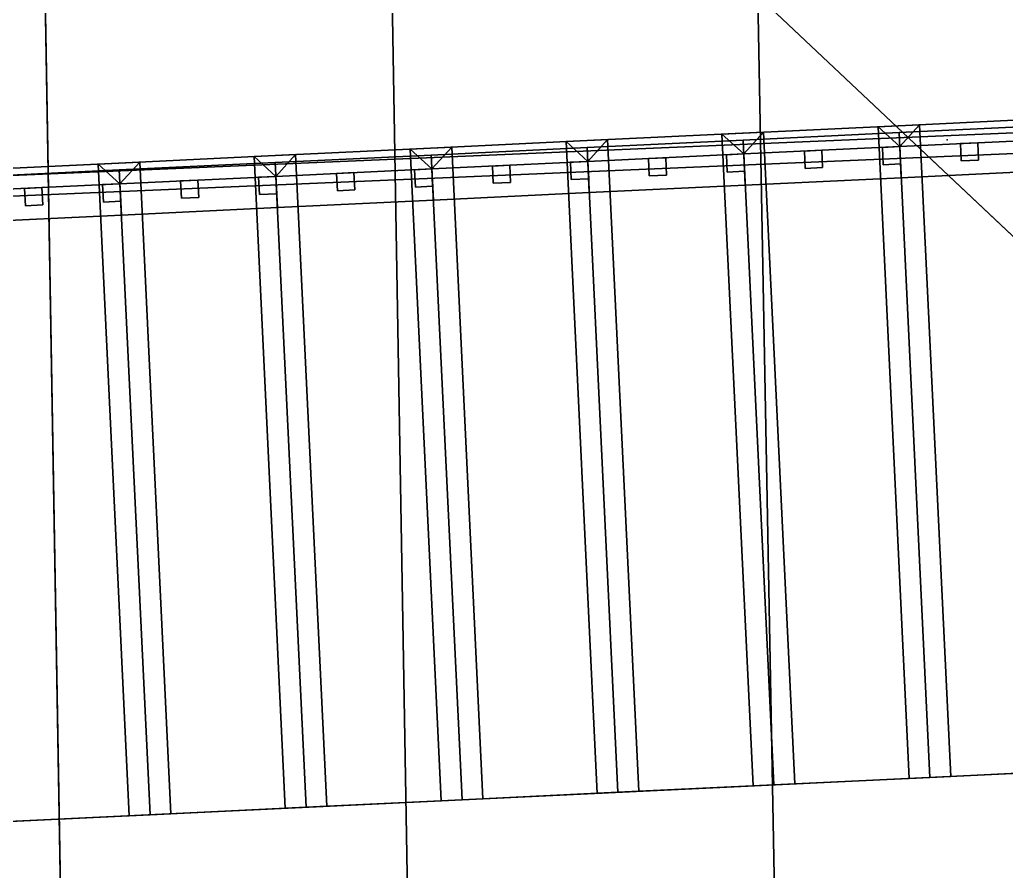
# Model space of a CAD drawing. Extents: x -0.3 to 25, y 0 to 31.3.
# Drawn here: x 6.089 to 7.51, y 13.427 to 14.654 of the extents above; entities that cross this region are included whole.
import ezdxf

# ---------------------------------------------------------------- set-up
doc = ezdxf.new("R2010")
doc.units = 0

msp = doc.modelspace()

# ---------------------------------------------------------------- linework, layer by layer
at = {"layer": 'LIGHTS', "color": 51}
for p in [(7.4248, 14.4804, 2.5), (7.4248, 14.4804, 5.5)]:
    msp.add_point(p, dxfattribs=at)

# ---------------------------------------------------------------- meshes
at = {"color": 255}
mesh = msp.add_polyface(dxfattribs=at)
corners = [(0, 0.0208, 5.67), (0, 0.0208, 5.89), (0, 10.8858, 5.67), (0, 10.8858, 5.89), (0, 15.1718, 5.67), (0, 15.1718, 5.89), (0, 19.2473, 5.67), (0, 19.2473, 5.89), (0, 23.861, 5.67), (0, 23.861, 5.89), (3.6225, 31, 5.67), (3.6225, 31, 5.89), (3.6225, 31.015, 5.67), (3.6225, 31.018, 5.682), (3.6225, 31.024, 5.691), (3.6225, 31.033, 5.697), (3.6225, 31.045, 5.7), (3.6225, 31.045, 5.715), (3.6225, 31.205, 5.715), (3.6225, 31.205, 5.795), (3.6225, 31.22, 5.795), (3.6225, 31.22, 5.81), (3.6225, 31.23, 5.89), (3.6225, 31.233, 5.811), (3.6225, 31.244, 5.814), (3.6225, 31.256, 5.821), (3.6225, 31.264, 5.83), (3.6225, 31.27, 5.84), (3.6225, 31.279, 5.851), (3.6225, 31.289, 5.857), (3.6225, 31.3, 5.86), (3.6225, 31.3, 5.88), (6.6041, 31, 5.67), (6.6041, 31, 5.89), (6.6041, 31.015, 5.67), (6.6041, 31.018, 5.682), (6.6041, 31.024, 5.691), (6.6041, 31.033, 5.697), (6.6041, 31.045, 5.7), (6.6041, 31.045, 5.715), (6.6041, 31.205, 5.715), (6.6041, 31.205, 5.795), (6.6041, 31.22, 5.795), (6.6041, 31.22, 5.81), (6.6041, 31.23, 5.89), (6.6041, 31.233, 5.811), (6.6041, 31.244, 5.814), (6.6041, 31.256, 5.821), (6.6041, 31.264, 5.83), (6.6041, 31.27, 5.84), (6.6041, 31.279, 5.851), (6.6041, 31.289, 5.857), (6.6041, 31.3, 5.86), (6.6041, 31.3, 5.88), (0, 31, 5.67), (0, 31, 5.89), (-0.015, 0.0208, 5.67), (-0.015, 10.8858, 5.67), (-0.015, 15.1718, 5.67), (-0.015, 19.2473, 5.67), (-0.015, 23.861, 5.67), (-0.015, 31.015, 5.67), (-0.018, 0.0208, 5.682), (-0.018, 10.8858, 5.682), (-0.018, 15.1718, 5.682), (-0.018, 19.2473, 5.682), (-0.018, 23.861, 5.682), (-0.018, 31.018, 5.682), (-0.024, 0.0208, 5.691), (-0.024, 10.8858, 5.691), (-0.024, 15.1718, 5.691), (-0.024, 19.2473, 5.691), (-0.024, 23.861, 5.691), (-0.024, 31.024, 5.691), (-0.033, 0.0208, 5.697), (-0.033, 10.8858, 5.697), (-0.033, 15.1718, 5.697), (-0.033, 19.2473, 5.697), (-0.033, 23.861, 5.697), (-0.033, 31.033, 5.697), (-0.045, 0.0208, 5.7), (-0.045, 0.0208, 5.715), (-0.045, 10.8858, 5.7), (-0.045, 10.8858, 5.715), (-0.045, 15.1718, 5.7), (-0.045, 15.1718, 5.715), (-0.045, 19.2473, 5.7), (-0.045, 19.2473, 5.715), (-0.045, 23.861, 5.7), (-0.045, 23.861, 5.715), (-0.045, 31.045, 5.7), (-0.045, 31.045, 5.715), (-0.205, 0.0208, 5.715), (-0.205, 0.0208, 5.795), (-0.205, 10.8858, 5.715), (-0.205, 10.8858, 5.795), (-0.205, 15.1718, 5.715), (-0.205, 15.1718, 5.795), (-0.205, 19.2473, 5.715), (-0.205, 19.2473, 5.795), (-0.205, 23.861, 5.715), (-0.205, 23.861, 5.795), (-0.205, 31.205, 5.715), (-0.205, 31.205, 5.795), (-0.22, 0.0208, 5.795), (-0.22, 0.0208, 5.81), (-0.22, 10.8858, 5.795), (-0.22, 10.8858, 5.81), (-0.22, 15.1718, 5.795), (-0.22, 15.1718, 5.81), (-0.22, 19.2473, 5.795), (-0.22, 19.2473, 5.81), (-0.22, 23.861, 5.795), (-0.22, 23.861, 5.81), (-0.22, 31.22, 5.795), (-0.22, 31.22, 5.81), (-0.23, 0.0208, 5.89), (-0.23, 10.8858, 5.89), (-0.23, 15.1718, 5.89), (-0.23, 19.2473, 5.89), (-0.23, 23.861, 5.89), (-0.23, 31.23, 5.89), (-0.233, 0.0208, 5.811), (-0.233, 10.8858, 5.811), (-0.233, 15.1718, 5.811), (-0.233, 19.2473, 5.811), (-0.233, 23.861, 5.811), (-0.233, 31.233, 5.811), (-0.244, 0.0208, 5.814), (-0.244, 10.8858, 5.814), (-0.244, 15.1718, 5.814), (-0.244, 19.2473, 5.814), (-0.244, 23.861, 5.814), (-0.244, 31.244, 5.814), (-0.256, 0.0208, 5.821), (-0.256, 10.8858, 5.821), (-0.256, 15.1718, 5.821), (-0.256, 19.2473, 5.821), (-0.256, 23.861, 5.821), (-0.256, 31.256, 5.821), (-0.264, 0.0208, 5.83), (-0.264, 10.8858, 5.83), (-0.264, 15.1718, 5.83), (-0.264, 19.2473, 5.83), (-0.264, 23.861, 5.83), (-0.264, 31.264, 5.83), (-0.27, 0.0208, 5.84), (-0.27, 10.8858, 5.84), (-0.27, 15.1718, 5.84), (-0.27, 19.2473, 5.84), (-0.27, 23.861, 5.84), (-0.27, 31.27, 5.84), (-0.279, 0.0208, 5.851), (-0.279, 10.8858, 5.851), (-0.279, 15.1718, 5.851), (-0.279, 19.2473, 5.851), (-0.279, 23.861, 5.851), (-0.279, 31.279, 5.851), (-0.289, 0.0208, 5.857), (-0.289, 10.8858, 5.857), (-0.289, 15.1718, 5.857), (-0.289, 19.2473, 5.857), (-0.289, 23.861, 5.857), (-0.289, 31.289, 5.857), (-0.3, 0.0208, 5.86), (-0.3, 0.0208, 5.88), (-0.3, 10.8858, 5.86), (-0.3, 10.8858, 5.88), (-0.3, 15.1718, 5.86), (-0.3, 15.1718, 5.88), (-0.3, 19.2473, 5.86), (-0.3, 19.2473, 5.88), (-0.3, 23.861, 5.86), (-0.3, 23.861, 5.88), (-0.3, 31.3, 5.86), (-0.3, 31.3, 5.88), (23.0166, 31, 5.67), (23.0166, 31, 5.89), (23.0166, 31.015, 5.67), (23.0166, 31.018, 5.682), (23.0166, 31.024, 5.691), (23.0166, 31.033, 5.697), (23.0166, 31.045, 5.7), (23.0166, 31.045, 5.715), (23.0166, 31.205, 5.715), (23.0166, 31.205, 5.795), (23.0166, 31.22, 5.795), (23.0166, 31.22, 5.81), (23.0166, 31.23, 5.89), (23.0166, 31.233, 5.811), (23.0166, 31.244, 5.814), (23.0166, 31.256, 5.821), (23.0166, 31.264, 5.83), (23.0166, 31.27, 5.84), (23.0166, 31.279, 5.851), (23.0166, 31.289, 5.857), (23.0166, 31.3, 5.86), (23.0166, 31.3, 5.88)]
mesh.append_faces([[corners[k] for k in face] for face in [(186, 187, 185), (105, 104, 93), (182, 183, 181), (81, 80, 74), (178, 179, 176), (62, 56, 0), (184, 185, 183), (93, 92, 81), (196, 197, 195), (165, 164, 158), (197, 188, 195), (116, 165, 158), (195, 188, 194), (116, 158, 152), (194, 188, 193), (116, 152, 146), (193, 188, 192), (116, 146, 140), (192, 188, 191), (116, 140, 134), (191, 188, 190), (116, 134, 128), (190, 188, 189), (116, 128, 122), (189, 188, 187), (116, 122, 105), (187, 188, 185), (116, 105, 93), (185, 188, 183), (116, 93, 81), (181, 183, 180), (81, 74, 68), (179, 180, 176), (68, 62, 0), (176, 180, 177), (68, 0, 1), (180, 183, 177), (81, 68, 1), (183, 188, 177), (116, 81, 1), (177, 188, 44, 33), (176, 177, 33, 32), (178, 176, 32, 34), (179, 178, 34, 35), (180, 179, 35, 36), (181, 180, 36, 37), (182, 181, 37, 38), (183, 182, 38, 39), (184, 183, 39, 40), (185, 184, 40, 41), (186, 185, 41, 42), (187, 186, 42, 43), (189, 187, 43, 45), (190, 189, 45, 46), (191, 190, 46, 47), (192, 191, 47, 48), (193, 192, 48, 49), (194, 193, 49, 50), (195, 194, 50, 51), (196, 195, 51, 52), (197, 196, 52, 53), (188, 197, 53, 44), (33, 44, 22, 11), (32, 33, 11, 10), (34, 32, 10, 12), (35, 34, 12, 13), (36, 35, 13, 14), (37, 36, 14, 15), (38, 37, 15, 16), (39, 38, 16, 17), (40, 39, 17, 18), (41, 40, 18, 19), (42, 41, 19, 20), (43, 42, 20, 21), (45, 43, 21, 23), (46, 45, 23, 24), (47, 46, 24, 25), (48, 47, 25, 26), (49, 48, 26, 27), (50, 49, 27, 28), (51, 50, 28, 29), (52, 51, 29, 30), (53, 52, 30, 31), (44, 53, 31, 22), (11, 22, 121, 55), (10, 11, 55, 54), (12, 10, 54, 61), (13, 12, 61, 67), (14, 13, 67, 73), (15, 14, 73, 79), (16, 15, 79, 90), (17, 16, 90, 91), (18, 17, 91, 102), (19, 18, 102, 103), (20, 19, 103, 114), (21, 20, 114, 115), (23, 21, 115, 127), (24, 23, 127, 133), (25, 24, 133, 139), (26, 25, 139, 145), (27, 26, 145, 151), (28, 27, 151, 157), (29, 28, 157, 163), (30, 29, 163, 174), (31, 30, 174, 175), (22, 31, 175, 121), (55, 121, 120, 9), (54, 55, 9, 8), (61, 54, 8, 60), (67, 61, 60, 66), (73, 67, 66, 72), (79, 73, 72, 78), (90, 79, 78, 88), (91, 90, 88, 89), (102, 91, 89, 100), (103, 102, 100, 101), (114, 103, 101, 112), (115, 114, 112, 113), (127, 115, 113, 126), (133, 127, 126, 132), (139, 133, 132, 138), (145, 139, 138, 144), (151, 145, 144, 150), (157, 151, 150, 156), (163, 157, 156, 162), (174, 163, 162, 172), (175, 174, 172, 173), (121, 175, 173, 120), (9, 120, 119, 7), (8, 9, 7, 6), (60, 8, 6, 59), (66, 60, 59, 65), (72, 66, 65, 71), (78, 72, 71, 77), (88, 78, 77, 86), (89, 88, 86, 87), (100, 89, 87, 98), (101, 100, 98, 99), (112, 101, 99, 110), (113, 112, 110, 111), (126, 113, 111, 125), (132, 126, 125, 131), (138, 132, 131, 137), (144, 138, 137, 143), (150, 144, 143, 149), (156, 150, 149, 155), (162, 156, 155, 161), (172, 162, 161, 170), (173, 172, 170, 171), (120, 173, 171, 119), (7, 119, 118, 5), (6, 7, 5, 4), (59, 6, 4, 58), (65, 59, 58, 64), (71, 65, 64, 70), (77, 71, 70, 76), (86, 77, 76, 84), (87, 86, 84, 85), (98, 87, 85, 96), (99, 98, 96, 97), (110, 99, 97, 108), (111, 110, 108, 109), (125, 111, 109, 124), (131, 125, 124, 130), (137, 131, 130, 136), (143, 137, 136, 142), (149, 143, 142, 148), (155, 149, 148, 154), (161, 155, 154, 160), (170, 161, 160, 168), (171, 170, 168, 169), (119, 171, 169, 118), (5, 118, 117, 3), (4, 5, 3, 2), (58, 4, 2, 57), (64, 58, 57, 63), (70, 64, 63, 69), (76, 70, 69, 75), (84, 76, 75, 82), (85, 84, 82, 83), (96, 85, 83, 94), (97, 96, 94, 95), (108, 97, 95, 106), (109, 108, 106, 107), (124, 109, 107, 123), (130, 124, 123, 129), (136, 130, 129, 135), (142, 136, 135, 141), (148, 142, 141, 147), (154, 148, 147, 153), (160, 154, 153, 159), (168, 160, 159, 166), (169, 168, 166, 167), (118, 169, 167, 117), (3, 117, 116, 1), (2, 3, 1, 0), (57, 2, 0, 56), (63, 57, 56, 62), (69, 63, 62, 68), (75, 69, 68, 74), (82, 75, 74, 80), (83, 82, 80, 81), (94, 83, 81, 92), (95, 94, 92, 93), (106, 95, 93, 104), (107, 106, 104, 105), (123, 107, 105, 122), (129, 123, 122, 128), (135, 129, 128, 134), (141, 135, 134, 140), (147, 141, 140, 146), (153, 147, 146, 152), (159, 153, 152, 158), (166, 159, 158, 164), (167, 166, 164, 165), (117, 167, 165, 116)]], dxfattribs={"color": 255})
at = {"color": 250}
mesh = msp.add_polyface(dxfattribs=at)
corners = [(0, 0.0208, 5.89), (0, 0.0208, 6), (0, 10.8858, 5.89), (0, 10.8858, 6), (0, 15.1718, 5.89), (0, 15.1718, 6), (0, 19.2473, 5.89), (0, 19.2473, 6), (0, 23.861, 5.89), (0, 23.861, 6), (3.6225, 31, 5.89), (3.6225, 31, 6), (3.6225, 31.23, 5.89), (3.6225, 31.24, 5.92), (6.6041, 31, 5.89), (6.6041, 31, 6), (6.6041, 31.23, 5.89), (6.6041, 31.24, 5.92), (0, 31, 5.89), (0, 31, 6), (-0.23, 0.0208, 5.89), (-0.23, 10.8858, 5.89), (-0.23, 15.1718, 5.89), (-0.23, 19.2473, 5.89), (-0.23, 23.861, 5.89), (-0.23, 31.23, 5.89), (-0.24, 0.0208, 5.92), (-0.24, 10.8858, 5.92), (-0.24, 15.1718, 5.92), (-0.24, 19.2473, 5.92), (-0.24, 23.861, 5.92), (-0.24, 31.24, 5.92), (23.0166, 31, 5.89), (23.0166, 31, 6), (23.0166, 31.23, 5.89), (23.0166, 31.24, 5.92)]
mesh.append_faces([[corners[k] for k in face] for face in [(35, 33, 34), (1, 26, 20), (34, 33, 32), (1, 20, 0), (32, 33, 15, 14), (34, 32, 14, 16), (35, 34, 16, 17), (33, 35, 17, 15), (14, 15, 11, 10), (16, 14, 10, 12), (17, 16, 12, 13), (15, 17, 13, 11), (10, 11, 19, 18), (12, 10, 18, 25), (13, 12, 25, 31), (11, 13, 31, 19), (18, 19, 9, 8), (25, 18, 8, 24), (31, 25, 24, 30), (19, 31, 30, 9), (8, 9, 7, 6), (24, 8, 6, 23), (30, 24, 23, 29), (9, 30, 29, 7), (6, 7, 5, 4), (23, 6, 4, 22), (29, 23, 22, 28), (7, 29, 28, 5), (4, 5, 3, 2), (22, 4, 2, 21), (28, 22, 21, 27), (5, 28, 27, 3), (2, 3, 1, 0), (21, 2, 0, 20), (27, 21, 20, 26), (3, 27, 26, 1)]], dxfattribs={"color": 250})
mesh = msp.add_polyface(dxfattribs=at)
corners = [(0, 0, 6), (3.2006, 27.7994, 7.3257), (3.4353, 0.2748, 7.423), (6.3471, 31, 6), (6.8665, 0.5493, 6), (0, 31, 6)]
mesh.append_faces([[corners[k] for k in face] for face in [(0, 4, 2)]], dxfattribs={"color": 85})
mesh.append_faces([[corners[k] for k in face] for face in [(5, 0, 2, 1), (4, 3, 1, 2), (3, 4, 0, 5), (3, 5, 1)]], dxfattribs={"color": 250})
mesh = msp.add_polyface(dxfattribs=at)
corners = [(0, 10.6221, 6), (3.4565, 27.5435, 7.4317), (3.5782, 14.3977, 7.4823), (6.8495, 31, 6), (7.2203, 11.0094, 6), (0, 31, 6)]
mesh.append_faces([[corners[k] for k in face] for face in [(4, 3, 1, 2), (5, 0, 2, 1), (0, 5, 3, 4), (0, 4, 2), (3, 5, 1)]], dxfattribs={"color": 250})
mesh = msp.add_polyface(dxfattribs=at)
corners = [(6.1085, 15.6713, 6), (6.1773, 11.6357, 6), (8.1494, 13.7485, 6.8317), (24.0046, 16.433, 6), (24.1377, 14.5034, 6.8009), (24.2708, 12.5741, 6)]
mesh.append_faces([[corners[k] for k in face] for face in [(5, 3, 4)]], dxfattribs={"color": 85})
mesh.append_faces([[corners[k] for k in face] for face in [(1, 5, 4, 2), (3, 0, 2, 4), (0, 3, 5, 1), (0, 1, 2)]], dxfattribs={"color": 250})
mesh = msp.add_polyface(dxfattribs=at)
corners = [(0, 10.6221, 6), (0, 15.4113, 6), (2.3787, 13.1318, 6.9853), (7.7633, 13.3908, 6.9729), (10.0471, 15.839, 6), (10.1728, 11.1677, 6)]
mesh.append_faces([[corners[k] for k in face] for face in [(0, 5, 3, 2), (4, 1, 2, 3), (1, 4, 5, 0), (1, 0, 2), (5, 4, 3)]], dxfattribs={"color": 250})
at = {"color": 119}
mesh = msp.add_polyface(dxfattribs=at)
corners = [(5.0867, 15.2976), (5.0867, 15.2976, 0.02), (5.111, 13.453), (5.111, 13.453, 0.02), (9.7263, 15.495), (9.7263, 15.495, 0.02), (9.7752, 13.6761), (9.7752, 13.6761, 0.02)]
mesh.append_faces([[corners[k] for k in face] for face in [(7, 5, 1, 3), (2, 0, 4, 6), (6, 4, 5, 7), (4, 0, 1, 5), (0, 2, 3, 1), (2, 6, 7, 3)]], dxfattribs={"color": 119})
at = {"color": 51}
mesh = msp.add_polyface(dxfattribs=at)
corners = [(5.0867, 15.2976, 5.8), (5.0867, 15.2976, 6), (5.111, 13.453, 5.8), (5.111, 13.453, 6), (9.7263, 15.495, 5.8), (9.7263, 15.495, 6), (9.7752, 13.6761, 5.8), (9.7752, 13.6761, 6)]
mesh.append_faces([[corners[k] for k in face] for face in [(7, 5, 1, 3), (2, 0, 4, 6), (6, 4, 5, 7), (4, 0, 1, 5), (0, 2, 3, 1), (2, 6, 7, 3)]], dxfattribs={"color": 51})
at = {"color": 0}
mesh = msp.add_polyface(dxfattribs=at)
corners = [(5.9692, 15.3351, 2.8), (5.9692, 15.3351, 3), (6.0078, 14.4263, 2.8), (6.0078, 14.4263, 3), (8.8032, 15.4557, 2.8), (8.8032, 15.4557, 3), (8.8419, 14.547, 2.8), (8.8419, 14.547, 3)]
mesh.append_faces([[corners[k] for k in face] for face in [(7, 5, 1, 3), (2, 0, 4, 6), (6, 4, 5, 7), (4, 0, 1, 5), (0, 2, 3, 1), (2, 6, 7, 3)]], dxfattribs={"color": 0})
at = {"color": 43}
mesh = msp.add_polyface(dxfattribs=at)
corners = [(6.0078, 14.4263, 2.975), (6.0078, 14.4263, 3), (6.0091, 14.3964, 2.975), (6.0091, 14.3964, 3), (8.8419, 14.547, 2.975), (8.8419, 14.547, 3), (8.8431, 14.517, 2.975), (8.8431, 14.517, 3)]
mesh.append_faces([[corners[k] for k in face] for face in [(2, 3, 0), (7, 6, 4), (0, 3, 1), (7, 4, 5), (1, 3, 7, 5), (0, 1, 5, 4), (2, 0, 4, 6), (3, 2, 6, 7)]], dxfattribs={"color": 43})
mesh = msp.add_polyface(dxfattribs=at)
corners = [(7.1004, 14.4888, 1.375), (7.1004, 14.4888, 1.4), (7.1318, 14.4603, 1.375), (7.1318, 14.4603, 1.4), (7.1453, 13.5503, 1.375), (7.1453, 13.5503, 1.4), (7.1753, 13.5517, 1.375), (7.1753, 13.5517, 1.4), (7.3566, 14.471, 1.375), (7.3566, 14.471, 1.4), (7.3851, 14.5024, 1.375), (7.3851, 14.5024, 1.4), (7.4, 13.5625, 1.375), (7.4, 13.5625, 1.4), (7.43, 13.5639, 1.375), (7.43, 13.5639, 1.4)]
mesh.append_faces([[corners[k] for k in face] for face in [(12, 14, 13), (4, 6, 7), (14, 15, 13), (5, 4, 7), (13, 15, 11, 9), (12, 13, 9, 8), (14, 12, 8, 10), (15, 14, 10, 11), (9, 11, 1, 3), (8, 9, 3, 2), (10, 8, 2, 0), (11, 10, 0, 1), (3, 1, 5, 7), (2, 3, 7, 6), (0, 2, 6, 4), (1, 0, 4, 5)]], dxfattribs={"color": 43})
mesh = msp.add_polyface(dxfattribs=at)
corners = [(7.3252, 14.4995, 1.175), (7.3252, 14.4995, 1.2), (7.3566, 14.471, 1.175), (7.3566, 14.471, 1.2), (7.3701, 13.561, 1.175), (7.3701, 13.561, 1.2), (7.4, 13.5625, 1.175), (7.4, 13.5625, 1.2), (7.5813, 14.4818, 1.175), (7.5813, 14.4818, 1.2), (7.6098, 14.5132, 1.175), (7.6098, 14.5132, 1.2), (7.6248, 13.5732, 1.175), (7.6248, 13.5732, 1.2), (7.6547, 13.5747, 1.175), (7.6547, 13.5747, 1.2)]
mesh.append_faces([[corners[k] for k in face] for face in [(12, 14, 13), (4, 6, 7), (14, 15, 13), (5, 4, 7), (13, 15, 11, 9), (12, 13, 9, 8), (14, 12, 8, 10), (15, 14, 10, 11), (9, 11, 1, 3), (8, 9, 3, 2), (10, 8, 2, 0), (11, 10, 0, 1), (3, 1, 5, 7), (2, 3, 7, 6), (0, 2, 6, 4), (1, 0, 4, 5)]], dxfattribs={"color": 43})
mesh = msp.add_polyface(dxfattribs=at)
corners = [(7.3556, 14.491, 2.25), (7.3556, 14.491, 2.3), (7.3587, 14.4261, 2.25), (7.3587, 14.4261, 2.3), (7.5803, 14.5017, 2.05), (7.5803, 14.5017, 2.1), (7.5835, 14.4368, 2.05), (7.5835, 14.4368, 2.1)]
mesh.append_faces([[corners[k] for k in face] for face in [(6, 4, 5, 7), (0, 2, 3, 1), (6, 2, 0, 4), (7, 5, 1, 3), (6, 7, 3, 2), (5, 4, 0, 1)]], dxfattribs={"color": 43})
mesh = msp.add_polyface(dxfattribs=at)
corners = [(6.8757, 14.478, 1.575), (6.8757, 14.478, 1.6), (6.9071, 14.4495, 1.575), (6.9071, 14.4495, 1.6), (6.9206, 13.5395, 1.575), (6.9206, 13.5395, 1.6), (6.9505, 13.541, 1.575), (6.9505, 13.541, 1.6), (7.1318, 14.4603, 1.575), (7.1318, 14.4603, 1.6), (7.1603, 14.4917, 1.575), (7.1603, 14.4917, 1.6), (7.1753, 13.5517, 1.575), (7.1753, 13.5517, 1.6), (7.2052, 13.5531, 1.575), (7.2052, 13.5531, 1.6)]
mesh.append_faces([[corners[k] for k in face] for face in [(12, 14, 13), (4, 6, 7), (14, 15, 13), (5, 4, 7), (13, 15, 11, 9), (12, 13, 9, 8), (14, 12, 8, 10), (15, 14, 10, 11), (9, 11, 1, 3), (8, 9, 3, 2), (10, 8, 2, 0), (11, 10, 0, 1), (3, 1, 5, 7), (2, 3, 7, 6), (0, 2, 6, 4), (1, 0, 4, 5)]], dxfattribs={"color": 43})
mesh = msp.add_polyface(dxfattribs=at)
corners = [(7.1309, 14.4802, 2.45), (7.1309, 14.4802, 2.5), (7.134, 14.4153, 2.45), (7.134, 14.4153, 2.5), (7.3556, 14.491, 2.25), (7.3556, 14.491, 2.3), (7.3587, 14.4261, 2.25), (7.3587, 14.4261, 2.3)]
mesh.append_faces([[corners[k] for k in face] for face in [(6, 4, 5, 7), (0, 2, 3, 1), (6, 2, 0, 4), (7, 5, 1, 3), (6, 7, 3, 2), (5, 4, 0, 1)]], dxfattribs={"color": 43})
mesh = msp.add_polyface(dxfattribs=at)
corners = [(6.6509, 14.4673, 1.775), (6.6509, 14.4673, 1.8), (6.6823, 14.4388, 1.775), (6.6823, 14.4388, 1.8), (6.6958, 13.5288, 1.775), (6.6958, 13.5288, 1.8), (6.7258, 13.5302, 1.775), (6.7258, 13.5302, 1.8), (6.9071, 14.4495, 1.775), (6.9071, 14.4495, 1.8), (6.9356, 14.4809, 1.775), (6.9356, 14.4809, 1.8), (6.9505, 13.541, 1.775), (6.9505, 13.541, 1.8), (6.9805, 13.5424, 1.775), (6.9805, 13.5424, 1.8)]
mesh.append_faces([[corners[k] for k in face] for face in [(14, 15, 12), (5, 4, 6), (12, 15, 13), (5, 6, 7), (13, 15, 11, 9), (12, 13, 9, 8), (14, 12, 8, 10), (15, 14, 10, 11), (9, 11, 1, 3), (8, 9, 3, 2), (10, 8, 2, 0), (11, 10, 0, 1), (3, 1, 5, 7), (2, 3, 7, 6), (0, 2, 6, 4), (1, 0, 4, 5)]], dxfattribs={"color": 43})
mesh = msp.add_polyface(dxfattribs=at)
corners = [(6.9061, 14.4695, 2.65), (6.9061, 14.4695, 2.7), (6.9092, 14.4046, 2.65), (6.9092, 14.4046, 2.7), (7.1309, 14.4802, 2.45), (7.1309, 14.4802, 2.5), (7.134, 14.4153, 2.45), (7.134, 14.4153, 2.5)]
mesh.append_faces([[corners[k] for k in face] for face in [(6, 4, 5, 7), (0, 2, 3, 1), (6, 2, 0, 4), (7, 5, 1, 3), (6, 7, 3, 2), (5, 4, 0, 1)]], dxfattribs={"color": 43})
at = {"color": 0}
mesh = msp.add_polyface(dxfattribs=at)
corners = [(7.1318, 14.4603, 1.2), (7.1318, 14.4603, 1.4), (7.1753, 13.5517, 1.2), (7.1753, 13.5517, 1.4), (7.3566, 14.471, 1), (7.3566, 14.471, 1.4), (7.4, 13.5625, 1), (7.4, 13.5625, 1.4)]
mesh.append_faces([[corners[k] for k in face] for face in [(1, 3, 7, 5), (4, 6, 2, 0), (0, 2, 3, 1), (3, 2, 6, 7), (6, 4, 5, 7), (5, 4, 0, 1)]], dxfattribs={"color": 0})
at = {"color": 43}
mesh = msp.add_polyface(dxfattribs=at)
corners = [(7.3316, 14.4698, 1.4), (7.3316, 14.4698, 2.3), (7.3328, 14.4448, 1.4), (7.3328, 14.4448, 2.3), (7.3566, 14.471, 1.4), (7.3566, 14.471, 2.3), (7.3578, 14.446, 1.4), (7.3578, 14.446, 2.3)]
mesh.append_faces([[corners[k] for k in face] for face in [(5, 1, 3, 7), (6, 2, 0, 4), (4, 0, 1, 5), (0, 2, 3, 1), (2, 6, 7, 3), (6, 4, 5, 7)]], dxfattribs={"color": 43})
at = {"color": 0}
mesh = msp.add_polyface(dxfattribs=at)
corners = [(7.3566, 14.471, 1), (7.3566, 14.471, 1.2), (7.4, 13.5625, 1), (7.4, 13.5625, 1.2), (7.5813, 14.4818, 0.8), (7.5813, 14.4818, 1.2), (7.6248, 13.5732, 0.8), (7.6248, 13.5732, 1.2)]
mesh.append_faces([[corners[k] for k in face] for face in [(1, 3, 7, 5), (4, 6, 2, 0), (0, 2, 3, 1), (3, 2, 6, 7), (6, 4, 5, 7), (5, 4, 0, 1)]], dxfattribs={"color": 0})
at = {"color": 43}
mesh = msp.add_polyface(dxfattribs=at)
corners = [(7.444, 14.4752, 1.2), (7.444, 14.4752, 2.2), (7.4452, 14.4502, 1.2), (7.4452, 14.4502, 2.2), (7.4689, 14.4764, 1.2), (7.4689, 14.4764, 2.2), (7.4701, 14.4514, 1.2), (7.4701, 14.4514, 2.2)]
mesh.append_faces([[corners[k] for k in face] for face in [(5, 1, 3, 7), (6, 2, 0, 4), (4, 0, 1, 5), (0, 2, 3, 1), (2, 6, 7, 3), (6, 4, 5, 7)]], dxfattribs={"color": 43})
mesh = msp.add_polyface(dxfattribs=at)
corners = [(6.2014, 14.4458, 2.175), (6.2014, 14.4458, 2.2), (6.2328, 14.4173, 2.175), (6.2328, 14.4173, 2.2), (6.2463, 13.5073, 2.175), (6.2463, 13.5073, 2.2), (6.2763, 13.5087, 2.175), (6.2763, 13.5087, 2.2), (6.4576, 14.428, 2.175), (6.4576, 14.428, 2.2), (6.4861, 14.4594, 2.175), (6.4861, 14.4594, 2.2), (6.5011, 13.5195, 2.175), (6.5011, 13.5195, 2.2), (6.531, 13.5209, 2.175), (6.531, 13.5209, 2.2)]
mesh.append_faces([[corners[k] for k in face] for face in [(14, 15, 12), (5, 4, 6), (12, 15, 13), (5, 6, 7), (13, 15, 11, 9), (12, 13, 9, 8), (14, 12, 8, 10), (15, 14, 10, 11), (9, 11, 1, 3), (8, 9, 3, 2), (10, 8, 2, 0), (11, 10, 0, 1), (3, 1, 5, 7), (2, 3, 7, 6), (0, 2, 6, 4), (1, 0, 4, 5)]], dxfattribs={"color": 43})
mesh = msp.add_polyface(dxfattribs=at)
corners = [(6.4262, 14.4565, 1.975), (6.4262, 14.4565, 2), (6.4576, 14.428, 1.975), (6.4576, 14.428, 2), (6.4711, 13.518, 1.975), (6.4711, 13.518, 2), (6.5011, 13.5195, 1.975), (6.5011, 13.5195, 2), (6.6823, 14.4388, 1.975), (6.6823, 14.4388, 2), (6.7109, 14.4702, 1.975), (6.7109, 14.4702, 2), (6.7258, 13.5302, 1.975), (6.7258, 13.5302, 2), (6.7558, 13.5316, 1.975), (6.7558, 13.5316, 2)]
mesh.append_faces([[corners[k] for k in face] for face in [(14, 15, 12), (5, 4, 6), (12, 15, 13), (5, 6, 7), (13, 15, 11, 9), (12, 13, 9, 8), (14, 12, 8, 10), (15, 14, 10, 11), (9, 11, 1, 3), (8, 9, 3, 2), (10, 8, 2, 0), (11, 10, 0, 1), (3, 1, 5, 7), (2, 3, 7, 6), (0, 2, 6, 4), (1, 0, 4, 5)]], dxfattribs={"color": 43})
mesh = msp.add_polyface(dxfattribs=at)
corners = [(6.4566, 14.448, 3.05), (6.4566, 14.448, 3.1), (6.4597, 14.3831, 3.05), (6.4597, 14.3831, 3.1), (6.6814, 14.4587, 2.85), (6.6814, 14.4587, 2.9), (6.6845, 14.3938, 2.85), (6.6845, 14.3938, 2.9)]
mesh.append_faces([[corners[k] for k in face] for face in [(6, 4, 5, 7), (0, 2, 3, 1), (6, 2, 0, 4), (7, 5, 1, 3), (6, 7, 3, 2), (5, 4, 0, 1)]], dxfattribs={"color": 43})
mesh = msp.add_polyface(dxfattribs=at)
corners = [(6.6814, 14.4587, 2.85), (6.6814, 14.4587, 2.9), (6.6845, 14.3938, 2.85), (6.6845, 14.3938, 2.9), (6.9061, 14.4695, 2.65), (6.9061, 14.4695, 2.7), (6.9092, 14.4046, 2.65), (6.9092, 14.4046, 2.7)]
mesh.append_faces([[corners[k] for k in face] for face in [(6, 4, 5, 7), (0, 2, 3, 1), (6, 2, 0, 4), (7, 5, 1, 3), (6, 7, 3, 2), (5, 4, 0, 1)]], dxfattribs={"color": 43})
at = {"color": 0}
mesh = msp.add_polyface(dxfattribs=at)
corners = [(6.9071, 14.4495, 1.4), (6.9071, 14.4495, 1.6), (6.9505, 13.541, 1.4), (6.9505, 13.541, 1.6), (7.1318, 14.4603, 1.2), (7.1318, 14.4603, 1.6), (7.1753, 13.5517, 1.2), (7.1753, 13.5517, 1.6)]
mesh.append_faces([[corners[k] for k in face] for face in [(1, 3, 7, 5), (4, 6, 2, 0), (0, 2, 3, 1), (3, 2, 6, 7), (6, 4, 5, 7), (5, 4, 0, 1)]], dxfattribs={"color": 0})
at = {"color": 43}
mesh = msp.add_polyface(dxfattribs=at)
corners = [(7.1068, 14.4591, 1.6), (7.1068, 14.4591, 2.5), (7.108, 14.4341, 1.6), (7.108, 14.4341, 2.5), (7.1318, 14.4603, 1.6), (7.1318, 14.4603, 2.5), (7.133, 14.4353, 1.6), (7.133, 14.4353, 2.5)]
mesh.append_faces([[corners[k] for k in face] for face in [(5, 1, 3, 7), (6, 2, 0, 4), (4, 0, 1, 5), (0, 2, 3, 1), (2, 6, 7, 3), (6, 4, 5, 7)]], dxfattribs={"color": 43})
mesh = msp.add_polyface(dxfattribs=at)
corners = [(7.2192, 14.4644, 1.4), (7.2192, 14.4644, 2.4), (7.2204, 14.4395, 1.4), (7.2204, 14.4395, 2.4), (7.2442, 14.4656, 1.4), (7.2442, 14.4656, 2.4), (7.2454, 14.4407, 1.4), (7.2454, 14.4407, 2.4)]
mesh.append_faces([[corners[k] for k in face] for face in [(5, 1, 3, 7), (6, 2, 0, 4), (4, 0, 1, 5), (0, 2, 3, 1), (2, 6, 7, 3), (6, 4, 5, 7)]], dxfattribs={"color": 43})
mesh = msp.add_polyface(dxfattribs=at)
corners = [(5.9767, 14.435, 2.375), (5.9767, 14.435, 2.4), (6.0081, 14.4065, 2.375), (6.0081, 14.4065, 2.4), (6.0216, 13.4965, 2.375), (6.0216, 13.4965, 2.4), (6.0516, 13.498, 2.375), (6.0516, 13.498, 2.4), (6.2328, 14.4173, 2.375), (6.2328, 14.4173, 2.4), (6.2614, 14.4487, 2.375), (6.2614, 14.4487, 2.4), (6.2763, 13.5087, 2.375), (6.2763, 13.5087, 2.4), (6.3063, 13.5101, 2.375), (6.3063, 13.5101, 2.4)]
mesh.append_faces([[corners[k] for k in face] for face in [(14, 15, 12), (5, 4, 6), (12, 15, 13), (5, 6, 7), (13, 15, 11, 9), (12, 13, 9, 8), (14, 12, 8, 10), (15, 14, 10, 11), (9, 11, 1, 3), (8, 9, 3, 2), (10, 8, 2, 0), (11, 10, 0, 1), (3, 1, 5, 7), (2, 3, 7, 6), (0, 2, 6, 4), (1, 0, 4, 5)]], dxfattribs={"color": 43})
mesh = msp.add_polyface(dxfattribs=at)
corners = [(6.2319, 14.4372, 3.25), (6.2319, 14.4372, 3.3), (6.235, 14.3723, 3.25), (6.235, 14.3723, 3.3), (6.4566, 14.448, 3.05), (6.4566, 14.448, 3.1), (6.4597, 14.3831, 3.05), (6.4597, 14.3831, 3.1)]
mesh.append_faces([[corners[k] for k in face] for face in [(6, 4, 5, 7), (0, 2, 3, 1), (6, 2, 0, 4), (7, 5, 1, 3), (6, 7, 3, 2), (5, 4, 0, 1)]], dxfattribs={"color": 43})
at = {"color": 0}
mesh = msp.add_polyface(dxfattribs=at)
corners = [(6.6823, 14.4388, 1.6), (6.6823, 14.4388, 1.8), (6.7258, 13.5302, 1.6), (6.7258, 13.5302, 1.8), (6.9071, 14.4495, 1.4), (6.9071, 14.4495, 1.8), (6.9505, 13.541, 1.4), (6.9505, 13.541, 1.8)]
mesh.append_faces([[corners[k] for k in face] for face in [(1, 3, 7, 5), (4, 6, 2, 0), (0, 2, 3, 1), (3, 2, 6, 7), (6, 4, 5, 7), (5, 4, 0, 1)]], dxfattribs={"color": 0})
at = {"color": 43}
mesh = msp.add_polyface(dxfattribs=at)
corners = [(6.7697, 14.4429, 1.8), (6.7697, 14.4429, 2.8), (6.7709, 14.418, 1.8), (6.7709, 14.418, 2.8), (6.7947, 14.4441, 1.8), (6.7947, 14.4441, 2.8), (6.7959, 14.4192, 1.8), (6.7959, 14.4192, 2.8)]
mesh.append_faces([[corners[k] for k in face] for face in [(5, 1, 3, 7), (6, 2, 0, 4), (4, 0, 1, 5), (0, 2, 3, 1), (2, 6, 7, 3), (6, 4, 5, 7)]], dxfattribs={"color": 43})
mesh = msp.add_polyface(dxfattribs=at)
corners = [(6.8821, 14.4483, 1.8), (6.8821, 14.4483, 2.7), (6.8833, 14.4233, 1.8), (6.8833, 14.4233, 2.7), (6.9071, 14.4495, 1.8), (6.9071, 14.4495, 2.7), (6.9083, 14.4245, 1.8), (6.9083, 14.4245, 2.7)]
mesh.append_faces([[corners[k] for k in face] for face in [(5, 1, 3, 7), (6, 2, 0, 4), (4, 0, 1, 5), (0, 2, 3, 1), (2, 6, 7, 3), (6, 4, 5, 7)]], dxfattribs={"color": 43})
mesh = msp.add_polyface(dxfattribs=at)
corners = [(6.9945, 14.4537, 1.6), (6.9945, 14.4537, 2.6), (6.9957, 14.4287, 1.6), (6.9957, 14.4287, 2.6), (7.0194, 14.4549, 1.6), (7.0194, 14.4549, 2.6), (7.0206, 14.4299, 1.6), (7.0206, 14.4299, 2.6)]
mesh.append_faces([[corners[k] for k in face] for face in [(5, 1, 3, 7), (6, 2, 0, 4), (4, 0, 1, 5), (0, 2, 3, 1), (2, 6, 7, 3), (6, 4, 5, 7)]], dxfattribs={"color": 43})
mesh = msp.add_polyface(dxfattribs=at)
corners = [(6.0071, 14.4265, 3.45), (6.0071, 14.4265, 3.5), (6.0102, 14.3616, 3.45), (6.0102, 14.3616, 3.5), (6.2319, 14.4372, 3.25), (6.2319, 14.4372, 3.3), (6.235, 14.3723, 3.25), (6.235, 14.3723, 3.3)]
mesh.append_faces([[corners[k] for k in face] for face in [(6, 4, 5, 7), (0, 2, 3, 1), (6, 2, 0, 4), (7, 5, 1, 3), (6, 7, 3, 2), (5, 4, 0, 1)]], dxfattribs={"color": 43})
at = {"color": 0}
mesh = msp.add_polyface(dxfattribs=at)
corners = [(6.4576, 14.428, 1.8), (6.4576, 14.428, 2), (6.5011, 13.5195, 1.8), (6.5011, 13.5195, 2), (6.6823, 14.4388, 1.6), (6.6823, 14.4388, 2), (6.7258, 13.5302, 1.6), (6.7258, 13.5302, 2)]
mesh.append_faces([[corners[k] for k in face] for face in [(1, 3, 7, 5), (4, 6, 2, 0), (0, 2, 3, 1), (3, 2, 6, 7), (6, 4, 5, 7), (5, 4, 0, 1)]], dxfattribs={"color": 0})
at = {"color": 43}
mesh = msp.add_polyface(dxfattribs=at)
corners = [(6.545, 14.4322, 2), (6.545, 14.4322, 3), (6.5462, 14.4072, 2), (6.5462, 14.4072, 3), (6.57, 14.4334, 2), (6.57, 14.4334, 3), (6.5712, 14.4084, 2), (6.5712, 14.4084, 3)]
mesh.append_faces([[corners[k] for k in face] for face in [(5, 1, 3, 7), (6, 2, 0, 4), (4, 0, 1, 5), (0, 2, 3, 1), (2, 6, 7, 3), (6, 4, 5, 7)]], dxfattribs={"color": 43})
mesh = msp.add_polyface(dxfattribs=at)
corners = [(6.6574, 14.4376, 2), (6.6574, 14.4376, 2.9), (6.6586, 14.4126, 2), (6.6586, 14.4126, 2.9), (6.6823, 14.4388, 2), (6.6823, 14.4388, 2.9), (6.6835, 14.4138, 2), (6.6835, 14.4138, 2.9)]
mesh.append_faces([[corners[k] for k in face] for face in [(5, 1, 3, 7), (6, 2, 0, 4), (4, 0, 1, 5), (0, 2, 3, 1), (2, 6, 7, 3), (6, 4, 5, 7)]], dxfattribs={"color": 43})
at = {"color": 0}
mesh = msp.add_polyface(dxfattribs=at)
corners = [(6.0081, 14.4065, 2.2), (6.0081, 14.4065, 2.4), (6.0516, 13.498, 2.2), (6.0516, 13.498, 2.4), (6.2328, 14.4173, 2), (6.2328, 14.4173, 2.4), (6.2763, 13.5087, 2), (6.2763, 13.5087, 2.4)]
mesh.append_faces([[corners[k] for k in face] for face in [(1, 3, 7, 5), (4, 6, 2, 0), (0, 2, 3, 1), (3, 2, 6, 7), (6, 4, 5, 7), (5, 4, 0, 1)]], dxfattribs={"color": 0})
at = {"color": 43}
mesh = msp.add_polyface(dxfattribs=at)
corners = [(6.2079, 14.4161, 2.4), (6.2079, 14.4161, 3.3), (6.2091, 14.3911, 2.4), (6.2091, 14.3911, 3.3), (6.2328, 14.4173, 2.4), (6.2328, 14.4173, 3.3), (6.234, 14.3923, 2.4), (6.234, 14.3923, 3.3)]
mesh.append_faces([[corners[k] for k in face] for face in [(5, 1, 3, 7), (6, 2, 0, 4), (4, 0, 1, 5), (0, 2, 3, 1), (2, 6, 7, 3), (6, 4, 5, 7)]], dxfattribs={"color": 43})
at = {"color": 0}
mesh = msp.add_polyface(dxfattribs=at)
corners = [(6.2328, 14.4173, 2), (6.2328, 14.4173, 2.2), (6.2763, 13.5087, 2), (6.2763, 13.5087, 2.2), (6.4576, 14.428, 1.8), (6.4576, 14.428, 2.2), (6.5011, 13.5195, 1.8), (6.5011, 13.5195, 2.2)]
mesh.append_faces([[corners[k] for k in face] for face in [(1, 3, 7, 5), (4, 6, 2, 0), (0, 2, 3, 1), (3, 2, 6, 7), (6, 4, 5, 7), (5, 4, 0, 1)]], dxfattribs={"color": 0})
at = {"color": 43}
mesh = msp.add_polyface(dxfattribs=at)
corners = [(6.3202, 14.4214, 2.2), (6.3202, 14.4214, 3.2), (6.3214, 14.3965, 2.2), (6.3214, 14.3965, 3.2), (6.3452, 14.4226, 2.2), (6.3452, 14.4226, 3.2), (6.3464, 14.3977, 2.2), (6.3464, 14.3977, 3.2)]
mesh.append_faces([[corners[k] for k in face] for face in [(5, 1, 3, 7), (6, 2, 0, 4), (4, 0, 1, 5), (0, 2, 3, 1), (2, 6, 7, 3), (6, 4, 5, 7)]], dxfattribs={"color": 43})
mesh = msp.add_polyface(dxfattribs=at)
corners = [(6.4326, 14.4268, 2.2), (6.4326, 14.4268, 3.1), (6.4338, 14.4018, 2.2), (6.4338, 14.4018, 3.1), (6.4576, 14.428, 2.2), (6.4576, 14.428, 3.1), (6.4588, 14.403, 2.2), (6.4588, 14.403, 3.1)]
mesh.append_faces([[corners[k] for k in face] for face in [(5, 1, 3, 7), (6, 2, 0, 4), (4, 0, 1, 5), (0, 2, 3, 1), (2, 6, 7, 3), (6, 4, 5, 7)]], dxfattribs={"color": 43})
mesh = msp.add_polyface(dxfattribs=at)
corners = [(6.0955, 14.4107, 2.4), (6.0955, 14.4107, 3.4), (6.0967, 14.3857, 2.4), (6.0967, 14.3857, 3.4), (6.1205, 14.4119, 2.4), (6.1205, 14.4119, 3.4), (6.1217, 14.3869, 2.4), (6.1217, 14.3869, 3.4)]
mesh.append_faces([[corners[k] for k in face] for face in [(5, 1, 3, 7), (6, 2, 0, 4), (4, 0, 1, 5), (0, 2, 3, 1), (2, 6, 7, 3), (6, 4, 5, 7)]], dxfattribs={"color": 43})
at = {"color": 51}
mesh = msp.add_polyface(dxfattribs=at)
corners = [(5.0283, 13.449), (5.0283, 13.449, 3), (5.036, 13.2892), (5.036, 13.2892, 3), (8.8746, 13.633), (8.8746, 13.633, 3), (8.8822, 13.4732), (8.8822, 13.4732, 3)]
mesh.append_faces([[corners[k] for k in face] for face in [(3, 7, 5, 1), (0, 4, 6, 2), (2, 6, 7, 3), (6, 4, 5, 7), (4, 0, 1, 5), (0, 2, 3, 1)]], dxfattribs={"color": 51})
mesh = msp.add_polyface(dxfattribs=at)
corners = [(5.0283, 13.449, 3), (5.0283, 13.449, 6), (5.036, 13.2892, 3), (5.036, 13.2892, 6), (8.8746, 13.633, 3), (8.8746, 13.633, 6), (8.8822, 13.4732, 3), (8.8822, 13.4732, 6)]
mesh.append_faces([[corners[k] for k in face] for face in [(5, 1, 3, 7), (6, 2, 0, 4), (4, 0, 1, 5), (0, 2, 3, 1), (2, 6, 7, 3), (6, 4, 5, 7)]], dxfattribs={"color": 51})
mesh = msp.add_polyface(dxfattribs=at)
corners = [(5.1132, 13.2929, 2.8), (5.1132, 13.2929, 3), (5.1404, 11.2283, 2.8), (5.1404, 11.2283, 3), (9.7795, 13.5161, 2.8), (9.7795, 13.5161, 3), (9.8343, 11.4801, 2.8), (9.8343, 11.4801, 3)]
mesh.append_faces([[corners[k] for k in face] for face in [(7, 5, 1, 3), (2, 0, 4, 6), (6, 4, 5, 7), (4, 0, 1, 5), (0, 2, 3, 1), (2, 6, 7, 3)]], dxfattribs={"color": 51})
at = {"color": 119}
mesh = msp.add_polyface(dxfattribs=at)
corners = [(5.1132, 13.2929), (5.1132, 13.2929, 0.02), (5.1404, 11.2283), (5.1404, 11.2283, 0.02), (9.7795, 13.5161), (9.7795, 13.5161, 0.02), (9.8343, 11.4801), (9.8343, 11.4801, 0.02)]
mesh.append_faces([[corners[k] for k in face] for face in [(7, 5, 1, 3), (2, 0, 4, 6), (6, 4, 5, 7), (4, 0, 1, 5), (0, 2, 3, 1), (2, 6, 7, 3)]], dxfattribs={"color": 119})
at = {"color": 51}
mesh = msp.add_polyface(dxfattribs=at)
corners = [(5.1132, 13.2929, 5.8), (5.1132, 13.2929, 6), (5.1404, 11.2283, 5.8), (5.1404, 11.2283, 6), (9.7795, 13.5161, 5.8), (9.7795, 13.5161, 6), (9.8343, 11.4801, 5.8), (9.8343, 11.4801, 6)]
mesh.append_faces([[corners[k] for k in face] for face in [(7, 5, 1, 3), (2, 0, 4, 6), (6, 4, 5, 7), (4, 0, 1, 5), (0, 2, 3, 1), (2, 6, 7, 3)]], dxfattribs={"color": 51})
at = {"color": 119}
mesh = msp.add_polyface(dxfattribs=at)
corners = [(5.1132, 13.2929, 3), (5.1132, 13.2929, 3.02), (5.1404, 11.2283, 3), (5.1404, 11.2283, 3.02), (9.7795, 13.5161, 3), (9.7795, 13.5161, 3.02), (9.8343, 11.4801, 3), (9.8343, 11.4801, 3.02)]
mesh.append_faces([[corners[k] for k in face] for face in [(7, 5, 1, 3), (2, 0, 4, 6), (6, 4, 5, 7), (4, 0, 1, 5), (0, 2, 3, 1), (2, 6, 7, 3)]], dxfattribs={"color": 119})

doc.saveas('drawing.dxf')
